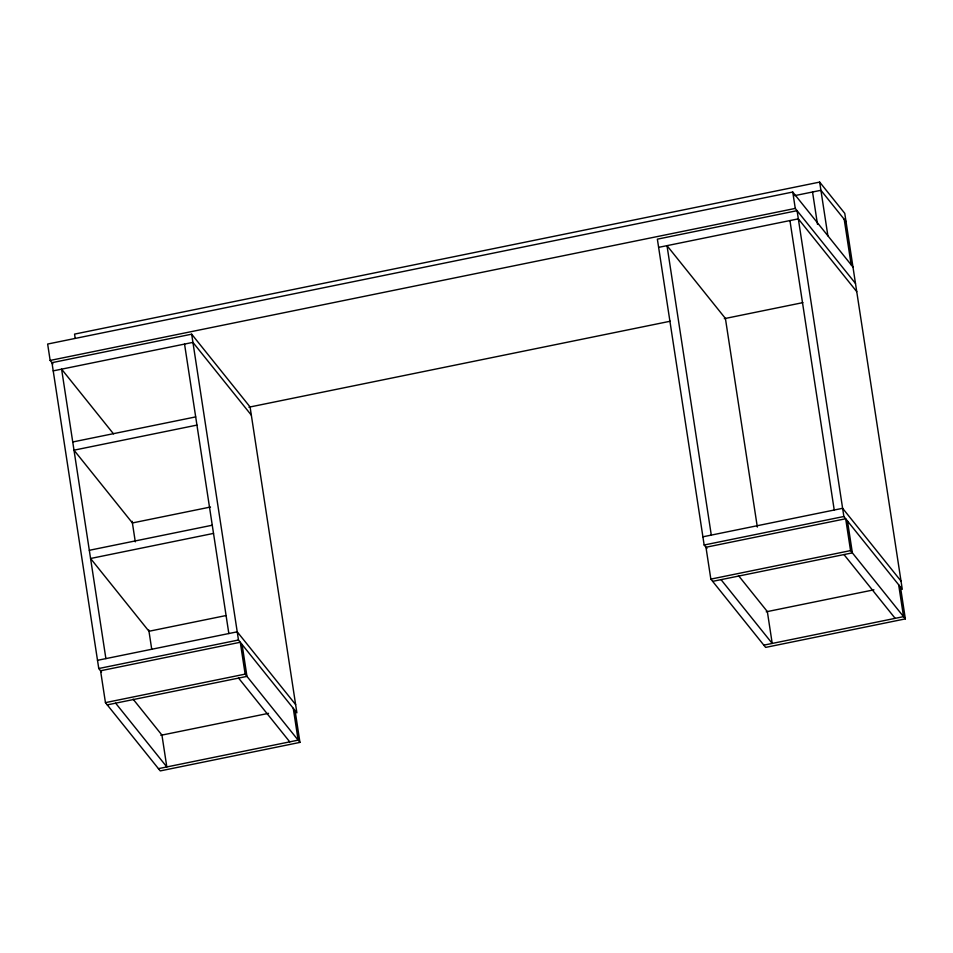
<?xml version="1.0" encoding="UTF-8"?>
<svg xmlns="http://www.w3.org/2000/svg" width="953" height="953" viewBox="0 0 953 953"><rect width="100%" height="100%" fill="white"/><g stroke="black" fill="none" stroke-linecap="round" stroke-linejoin="round"><path stroke-width="1.43" d="M706.947 548.475L704.16 545.009L657.367 239.167L797.077 210.673L843.87 516.502L902.277 589.288L844.763 213.353L819.663 182.094L74.56 334.11L75.18 338.208M852.971 267.066L792.753 192.029L47.65 344.045L50.152 360.437L52.939 363.891M794.671 195.639L820.926 190.29L846.014 221.549M50.152 360.437L795.267 208.421L855.484 283.446M191.672 334.181L238.476 640.011L296.883 712.796L250.079 406.955L191.672 334.181L51.962 362.676L98.767 668.518L101.542 671.984M53.213 370.872L192.923 342.377L251.33 415.151M658.618 247.363L798.328 218.856L856.735 291.642M72.738 441.978L195.687 416.902M248.9 407.205L670.293 321.221M196.937 425.098L74 450.173L132.407 522.947L210.506 507.02M724.304 318.659L802.891 302.625M89.32 550.298L212.257 525.222M213.52 533.406L90.571 558.494L148.978 631.267L225.635 615.626M97.504 660.322L237.214 631.827L295.633 704.601M702.909 536.813L842.619 508.306L901.026 581.092M98.767 668.518L238.476 640.011M704.16 545.009L843.87 516.502M105.449 702.623L245.147 674.128L299.945 742.399L160.247 770.906L105.449 702.623L100.565 670.769L240.275 642.262L245.147 674.128M710.843 579.114L850.552 550.608L905.35 618.89L765.64 647.397L710.843 579.114L705.97 547.26L845.68 518.754L850.552 550.608M107.248 704.875L246.958 676.38L242.086 644.514M712.653 581.366L852.363 552.859L847.479 521.005M160.831 735.311L268.532 713.344M766.236 611.802L873.925 589.824M158.436 768.654L298.146 740.147L293.262 708.293M763.841 645.145L903.539 616.639L898.667 584.785M843.977 554.575L895.165 618.354M738.492 575.624L767.344 611.576L772.216 643.43L721.04 579.65M113.514 433.853L61.6 369.168L105.89 658.618M238.572 678.083L289.76 741.863M133.098 699.145L161.939 735.085L166.823 766.939L115.635 703.171M844.203 219.297L851.172 264.815M900.478 587.036L905.35 618.89M819.663 182.094L827.883 235.796M812.54 191.994L817.483 224.3M792.753 192.029L795.267 208.421M789.942 220.572L834.232 510.022M757.337 527.069L725.412 318.433L667.005 245.648L711.295 535.109M295.073 710.545L299.945 742.399M184.548 344.081L228.839 633.531M132.145 521.279L135.302 541.852M148.787 630.016L151.706 649.112"/></g></svg>
